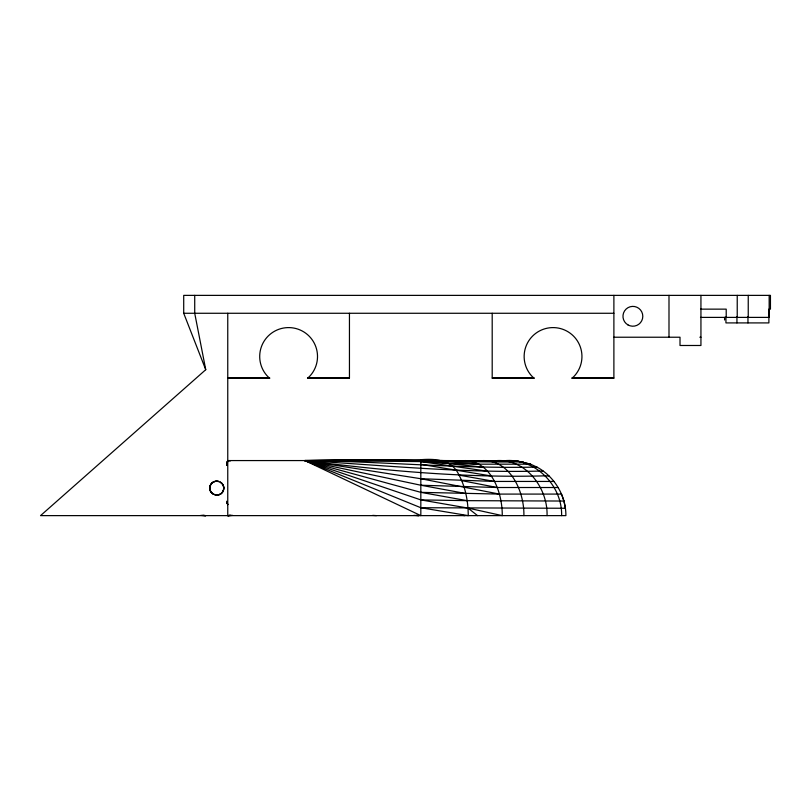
<?xml version="1.0" encoding="UTF-8"?>
<svg xmlns="http://www.w3.org/2000/svg" width="811" height="811" viewBox="0 0 811 811"><rect width="100%" height="100%" fill="white"/><g stroke="black" fill="none" stroke-linecap="round" stroke-linejoin="round"><path stroke-width="1.22" d="M226.948 465.463L227.759 460.567L347.878 460.567M226.766 465.372L227.759 460.567L230.223 461.023M226.806 464.125L227.759 460.567L226.735 462.868M226.928 462.949L227.759 460.567M194.721 295.376L194.721 313.269L205.741 369.704L40.55 515.624L565.896 515.624C565.987 495.845 554.623 476.696 537.247 467.258L533.679 467.136C457.313 468.657 381.19 461.388 304.855 460.567L420.828 515.624L420.828 459.695L304.855 460.567L420.828 507.727L468.261 515.624C468.119 501.705 465.717 487.492 459.026 475.134C452.173 459.746 435.801 458.479 420.828 459.695L479.139 464.176L530.576 464.166L537.247 467.258M349.45 313.269L349.45 378.108L307.521 378.108L309.052 376.933A28.912 28.912 0 0 0 309.052 336.058A28.912 28.912 0 0 0 268.167 336.058A28.912 28.912 0 0 0 268.167 376.933L269.688 378.108L227.759 378.108L269.688 378.108M613.886 295.376L613.886 378.108L571.958 378.108L573.489 376.933A28.912 28.912 0 0 0 573.489 336.058A28.912 28.912 0 0 0 532.604 336.058A28.912 28.912 0 0 0 532.604 376.933L534.135 378.108L492.196 378.108L492.196 313.269M232.777 515.39L227.759 515.624L230.273 515.35L227.759 515.624L227.759 313.269M227.759 515.624L231.51 515.421M437.23 460.567L516.283 460.79L530.587 464.186L516.293 460.8L434.706 460.567M464.977 460.567C491.638 461.388 502.475 493.007 502.262 515.624L467.998 508.071L420.828 499.9L304.855 460.567C383.076 465.332 461.266 473.056 539.731 471.079L543.482 471.242M420.828 507.727L565.409 508.264L563.939 501.046L467.187 500.661L420.828 492.348L304.855 460.567C384.586 470.745 464.764 478.084 545.215 475.834L549.108 475.986M523.541 461.996L520.327 461.915C448.463 462.554 376.74 458.164 304.855 460.567L420.828 478.723L494.487 481.44L554.055 481.45M483.508 467.268L448.929 463.497L420.828 461.591L304.855 460.567L420.828 485.231L497.214 487.512L558.221 487.523M420.828 492.348L499.394 494.092L561.526 494.081L563.939 501.046M434.007 460.526L469.792 460.79M700.522 309.143L726.21 309.143L726.21 317.395M769.365 309.143L770.45 309.143L770.45 295.376L183.712 295.376L183.712 313.269L205.741 369.704M183.712 313.269L613.886 313.269M700.522 317.395L769.163 317.395L769.163 295.376M613.886 337.224L680.013 337.224L680.013 345.486L700.937 345.486L700.937 295.376M699.842 337.224L700.937 337.224M307.521 378.108L349.45 378.108M492.196 378.108L534.135 378.108M571.958 378.108L613.886 378.108M420.828 499.9L467.187 500.661M479.139 464.176L448.929 463.497L420.828 460.04M506.115 460.567C536.081 458.681 562.388 486.063 561.617 515.624M497.295 460.567C526.38 459.107 547.912 488.313 547.05 515.624M508.933 460.567L516.283 460.79M483.255 460.567C510.727 460.435 524.382 491.821 523.896 515.624M441.194 460.506L474.536 462.006M200.692 515.401L205.741 515.624L203.237 515.36M413.782 515.36L418.831 515.624L416.327 515.37M201.949 515.401L205.741 515.624M372.695 515.38L376.466 515.624M462.28 515.34L464.764 515.624M487.573 471.221L420.828 461.591M491.253 475.976L420.828 464.318M459.026 475.134L494.487 481.44M420.828 485.231L465.859 493.534M420.828 478.723L499.394 494.092M461.743 480.649L497.214 487.512M467.998 508.071L477.547 515.624M226.695 502.465L227.759 504.614L226.776 501.218M226.857 502.242L227.759 504.614M768.889 309.143L768.889 322.91L725.936 322.91L725.936 317.01M748.239 295.376L748.239 317.395M747.965 316.645L747.965 322.91M737.229 295.376L737.229 317.395M736.946 316.645L736.946 322.91M724.588 317.365L724.588 319.98M668.994 295.376L668.994 337.224M209.998 486.286C207.352 494.862 221.504 498.664 223.501 489.905C226.147 481.318 211.995 477.527 209.998 486.286M214.945 494.842A6.985 6.985 0 0 0 220.247 482.048A6.995 6.964 -90 0 1 214.885 494.862M218.554 481.349A6.985 6.985 0 0 0 213.252 494.142A6.995 6.964 -90 0 1 218.554 481.359M627.927 324.887A9.914 9.914 0 0 0 642.799 316.3A9.914 9.914 0 0 0 627.927 307.714A9.914 9.914 0 0 0 627.927 324.887"/></g></svg>
